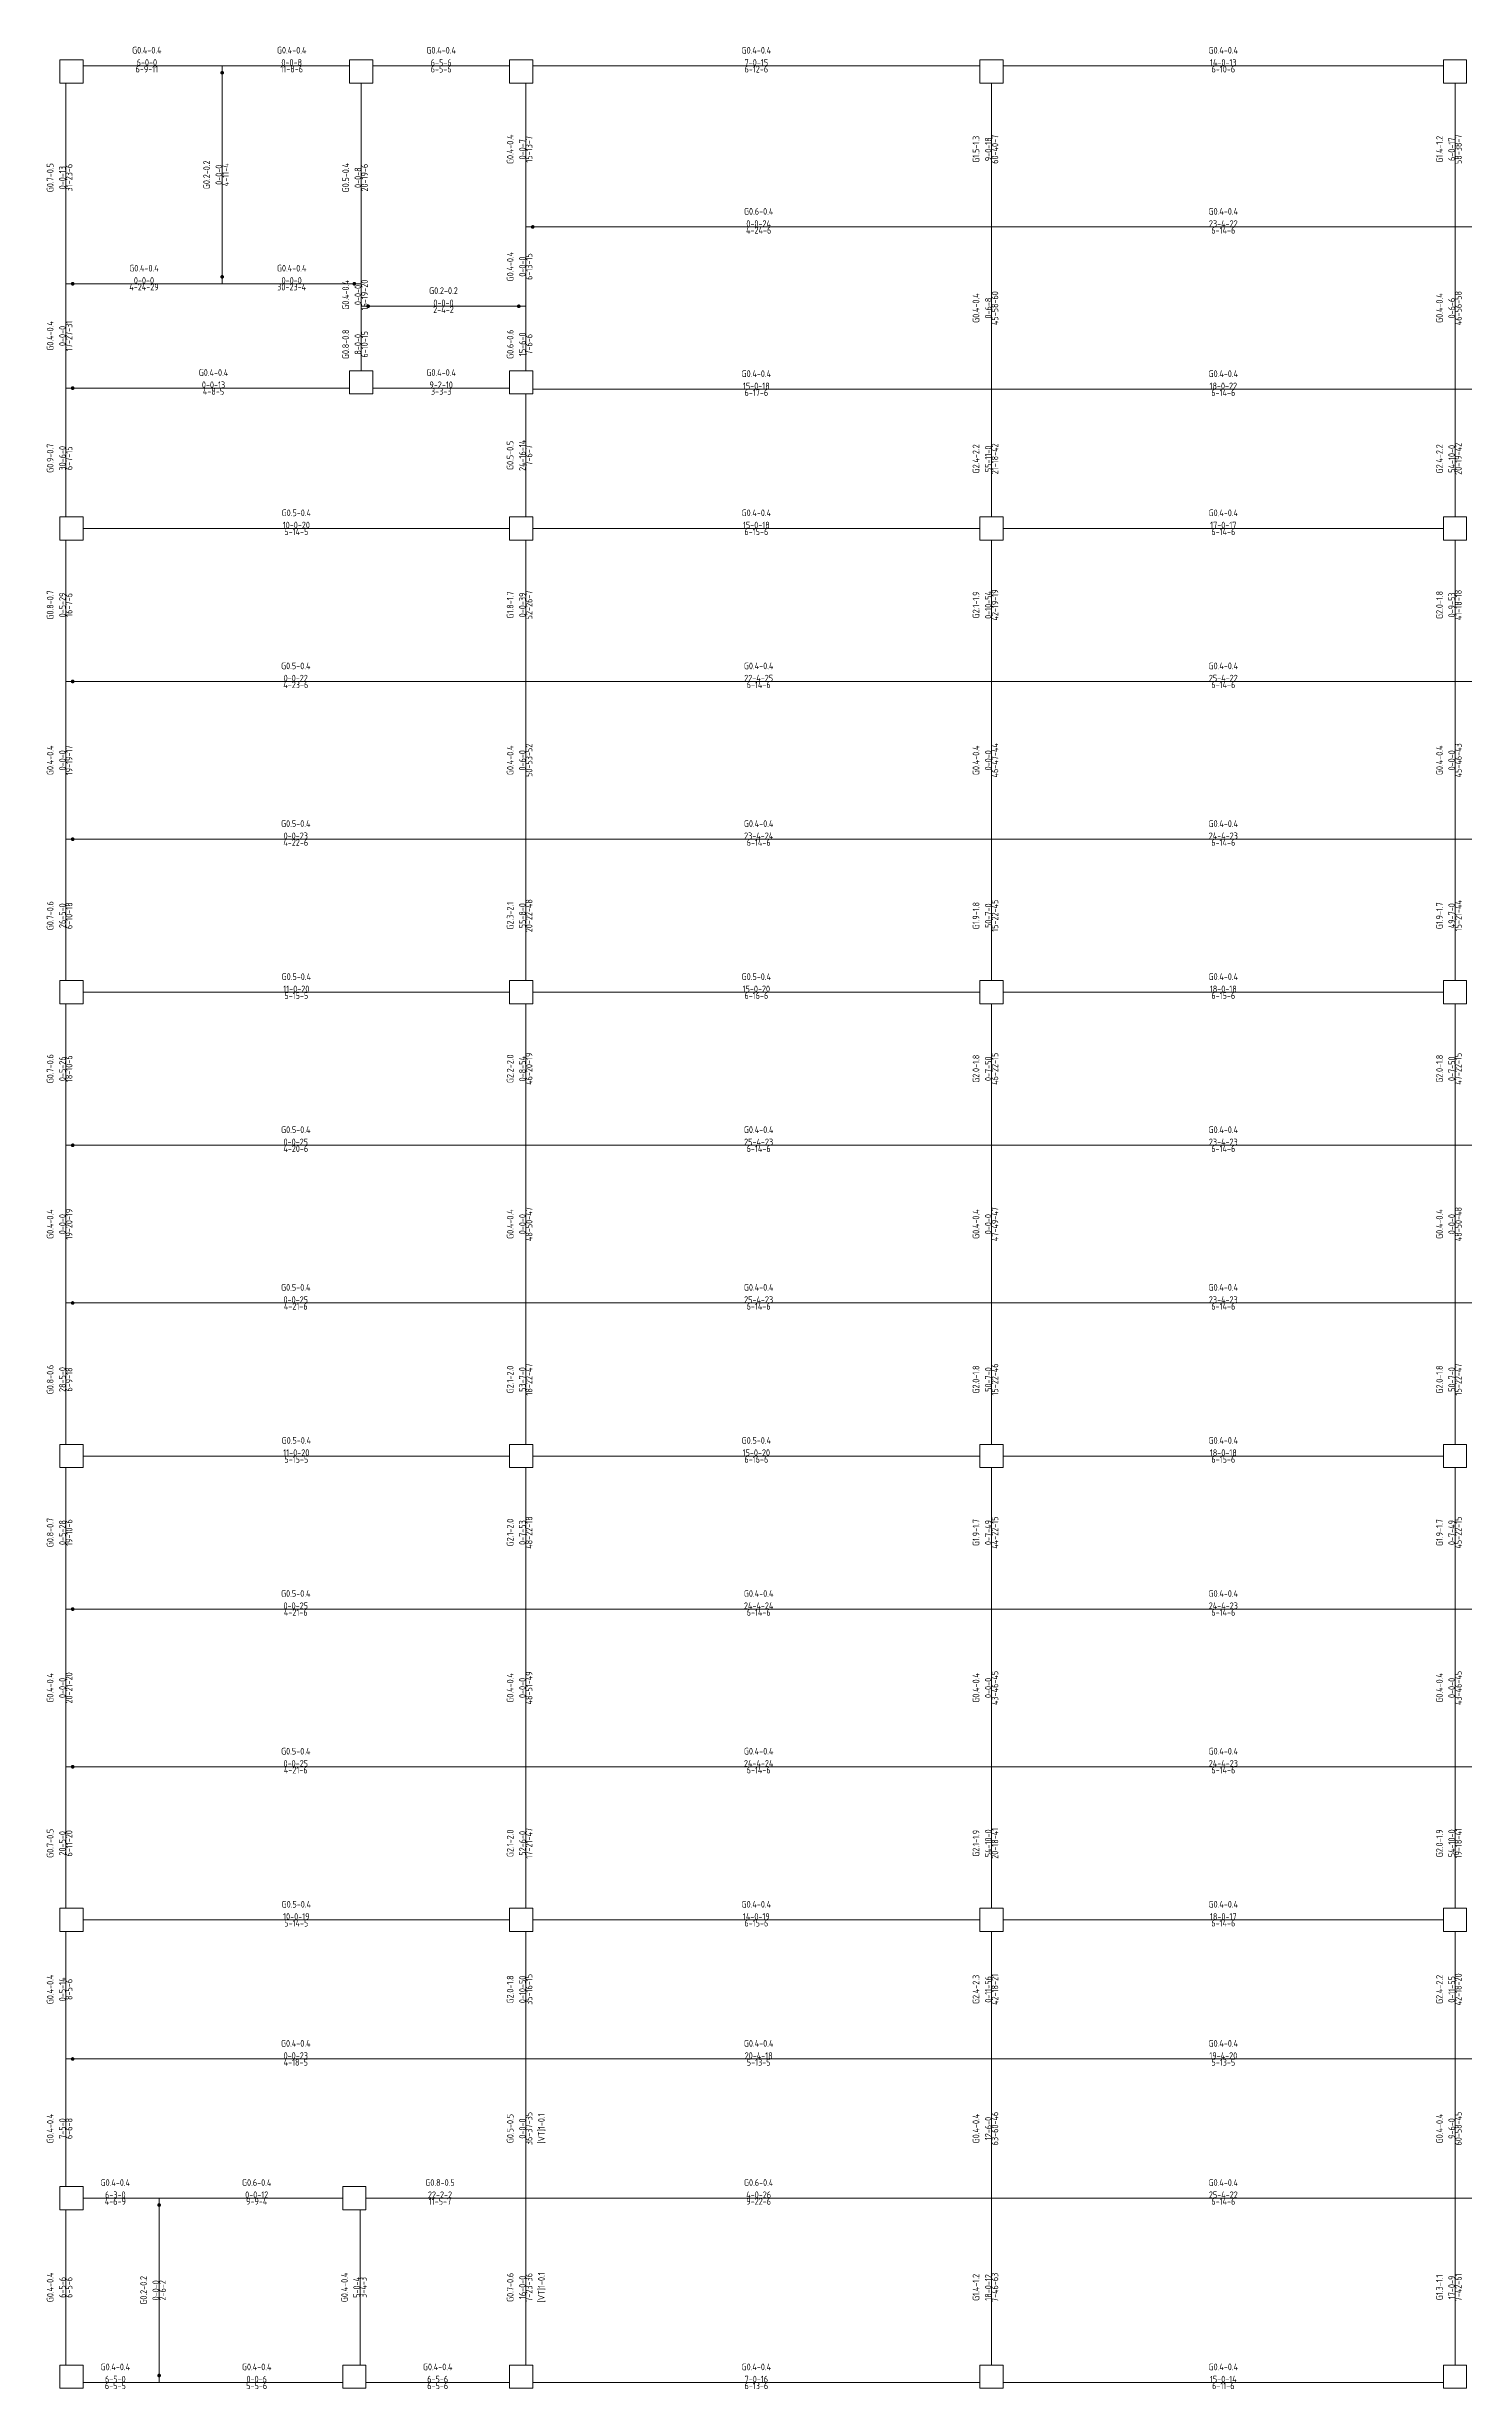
# Model space of a CAD drawing. Extents: x -2331248 to -1198620, y -977263 to -545844.
# Drawn here: x -1567429 to -1536849, y -909994 to -859492 of the extents above; entities that cross this region are included whole.
import ezdxf

# ---------------------------------------------------------------- set-up
doc = ezdxf.new("R2010")
doc.units = 0
doc.header["$LTSCALE"] = 1000
doc.header["$MEASUREMENT"] = 0
doc.layers.get('0').update_dxf_attribs({"linetype": 'CONTINUOUS'})
for name, color, linetype, lineweight in [('15100', 4, 'CONTINUOUS', 18), ('15101', 52, 'CONTINUOUS', 18), ('15220', 11, 'CONTINUOUS', 18)]:
    doc.layers.add(name, color=color, linetype=linetype, lineweight=lineweight)
doc.styles.add('PkpmHz', font='Pkpmeng', dxfattribs={"width": 0.7, "bigfont": 'hztxt'})

# ---------------------------------------------------------------- blocks, each defined once
blk = doc.blocks.new('A$C337D187D')
at = {"layer": '15100', "ltscale": 1000}
for p, q in [((766, 50093), (3766, 50094)), ((3766, 50094), (6516, 50093)), ((7016, 50093), (9966, 50093)), ((10466, 50093), (20116, 50093)), ((20616, 50093), (30116, 50093)), ((391, 45394), (391, 49719)), ((6766, 45394), (6766, 49719)), ((10316, 46619), (10315, 49719)), ((20366, 46619), (20366, 49719)), ((30366, 46619), (30366, 49719)), ((10316, 44909), (10316, 46619)), ((20366, 43119), (20366, 46619)), ((30366, 43119), (30366, 46619)), ((391, 43144), (391, 45394)), ((6766, 44909), (6766, 45394)), ((6766, 43519), (6766, 44909)), ((10315, 43519), (10316, 44909)), ((391, 40369), (391, 43144)), ((7016, 43144), (9966, 43144)), ((10315, 40369), (10315, 43019)), ((20366, 40369), (20366, 43119)), ((30366, 40369), (30366, 43119)), ((766, 40119), (9966, 40119)), ((10466, 40119), (20116, 40119)), ((20616, 40119), (30116, 40119)), ((391, 36819), (391, 39869)), ((10316, 36819), (10315, 39869)), ((20366, 36819), (20366, 39869)), ((30366, 36819), (30366, 39869)), ((391, 33419), (391, 36819)), ((10316, 33419), (10316, 36819)), ((20366, 33419), (20366, 36819)), ((30366, 33419), (30366, 36819)), ((391, 30369), (391, 33419)), ((10315, 30369), (10316, 33419)), ((20366, 30369), (20366, 33419)), ((30366, 30369), (30366, 33419)), ((391, 26819), (391, 29869)), ((766, 30119), (9966, 30119)), ((10316, 26819), (10315, 29869)), ((10466, 30119), (20116, 30119)), ((20366, 26819), (20366, 29869)), ((20616, 30119), (30116, 30119)), ((30366, 26819), (30366, 29869)), ((391, 23419), (391, 26819)), ((10316, 23419), (10316, 26819)), ((20366, 23419), (20366, 26819)), ((30366, 23419), (30366, 26819)), ((391, 20369), (391, 23419)), ((10315, 20369), (10316, 23419)), ((20366, 20369), (20366, 23419)), ((30366, 20369), (30366, 23419)), ((391, 16819), (391, 19869)), ((766, 20119), (9966, 20119)), ((10316, 16819), (10315, 19869)), ((10466, 20119), (20116, 20119)), ((20366, 16819), (20366, 19869)), ((20616, 20119), (30116, 20119)), ((30366, 16819), (30366, 19869)), ((391, 13419), (391, 16819)), ((10316, 13419), (10316, 16819)), ((20366, 13419), (20366, 16819)), ((30366, 13419), (30366, 16819)), ((391, 10369), (391, 13419)), ((10315, 10369), (10316, 13419)), ((20366, 10369), (20366, 13419)), ((30366, 10369), (30366, 13419)), ((766, 10119), (9966, 10119)), ((10466, 10119), (20116, 10119)), ((20616, 10119), (30116, 10119)), ((391, 7119), (391, 9869)), ((10316, 7119), (10315, 9869)), ((20366, 7119), (20366, 9869)), ((30366, 7119), (30366, 9869)), ((391, 4369), (391, 7119)), ((10316, 4119), (10316, 7119)), ((20366, 4119), (20366, 7119)), ((30366, 4119), (30366, 7119)), ((766, 4119), (2406, 4119)), ((2406, 4119), (6366, 4119)), ((10315, 519), (10316, 4119)), ((20366, 519), (20366, 4119)), ((30366, 519), (30366, 4119)), ((391, 519), (391, 3869)), ((6741, 519), (6741, 3869)), ((766, 144), (2406, 144)), ((2406, 144), (6366, 144)), ((6866, 144), (9966, 144)), ((10466, 144), (20116, 144)), ((20616, 144), (30116, 144))]:
    blk.add_line(p, q, dxfattribs=at)
at = {"layer": '15100', "color": 4, "ltscale": 1000}
for p, q in [((3766, 45394), (3766, 50094)), ((10316, 46619), (20366, 46619)), ((20366, 46619), (30366, 46619)), ((30366, 46619), (40366, 46619)), ((391, 45394), (3766, 45394)), ((3766, 45394), (6766, 45394)), ((6766, 44909), (10316, 44909)), ((391, 43144), (6516, 43144)), ((10466, 43119), (20366, 43119)), ((20366, 43119), (30366, 43119)), ((30366, 43119), (40366, 43119)), ((391, 36819), (10316, 36819)), ((10316, 36819), (20366, 36819)), ((20366, 36819), (30366, 36819)), ((30366, 36819), (40366, 36819)), ((391, 33419), (10316, 33419)), ((10316, 33419), (20366, 33419)), ((20366, 33419), (30366, 33419)), ((30366, 33419), (40366, 33419)), ((391, 26819), (10316, 26819)), ((10316, 26819), (20366, 26819)), ((20366, 26819), (30366, 26819)), ((30366, 26819), (40366, 26819)), ((391, 23419), (10316, 23419)), ((10316, 23419), (20366, 23419)), ((20366, 23419), (30366, 23419)), ((30366, 23419), (40366, 23419)), ((391, 16819), (10316, 16819)), ((10316, 16819), (20366, 16819)), ((20366, 16819), (30366, 16819)), ((30366, 16819), (40366, 16819)), ((391, 13419), (10316, 13419)), ((10316, 13419), (20366, 13419)), ((20366, 13419), (30366, 13419)), ((30366, 13419), (40366, 13419)), ((391, 7119), (10316, 7119)), ((10316, 7119), (20366, 7119)), ((20366, 7119), (30366, 7119)), ((30366, 7119), (40366, 7119)), ((2406, 144), (2406, 4119)), ((6866, 4119), (10316, 4119)), ((10316, 4119), (20366, 4119)), ((20366, 4119), (30366, 4119)), ((30366, 4119), (40366, 4119))]:
    blk.add_line(p, q, dxfattribs=at)
at = {"layer": '15100', "color": 1, "ltscale": 1000}
for points in [[(3786, 49944, 40, 40, 1), (3746, 49944, 40, 40, 1)], [(10486, 46619, 40, 40, 1), (10446, 46619, 40, 40, 1)], [(3786, 45544, 40, 40, 1), (3746, 45544, 40, 40, 1)], [(561, 45394, 40, 40, 1), (521, 45394, 40, 40, 1)], [(6636, 45394, 40, 40, 1), (6596, 45394, 40, 40, 1)], [(6936, 44909, 40, 40, 1), (6896, 44909, 40, 40, 1)], [(10186, 44909, 40, 40, 1), (10146, 44909, 40, 40, 1)], [(561, 43144, 40, 40, 1), (521, 43144, 40, 40, 1)], [(561, 36819, 40, 40, 1), (521, 36819, 40, 40, 1)], [(561, 33419, 40, 40, 1), (521, 33419, 40, 40, 1)], [(561, 26819, 40, 40, 1), (521, 26819, 40, 40, 1)], [(561, 23419, 40, 40, 1), (521, 23419, 40, 40, 1)], [(561, 16819, 40, 40, 1), (521, 16819, 40, 40, 1)], [(561, 13419, 40, 40, 1), (521, 13419, 40, 40, 1)], [(561, 7119, 40, 40, 1), (521, 7119, 40, 40, 1)], [(2426, 3969, 40, 40, 1), (2386, 3969, 40, 40, 1)], [(2426, 294, 40, 40, 1), (2386, 294, 40, 40, 1)]]:
    blk.add_lwpolyline(points, format="xyseb", close=True, dxfattribs=at)
at = {"layer": '15101', "linetype": 'Continuous'}
for points in [[(267, 49719), (767, 49719), (767, 50219), (267, 50219)], [(6516, 49719), (7016, 49719), (7016, 50219), (6516, 50219)], [(9966, 49719), (10466, 49719), (10466, 50219), (9966, 50219)], [(20116, 49719), (20616, 49719), (20616, 50219), (20116, 50219)], [(30116, 49719), (30616, 49719), (30616, 50219), (30116, 50219)], [(6516, 43019), (7016, 43019), (7016, 43519), (6516, 43519)], [(9966, 43019), (10466, 43019), (10466, 43519), (9966, 43519)], [(267, 39869), (767, 39869), (767, 40369), (267, 40369)], [(9966, 39869), (10466, 39869), (10466, 40369), (9966, 40369)], [(20116, 39869), (20616, 39869), (20616, 40369), (20116, 40369)], [(30116, 39869), (30616, 39869), (30616, 40369), (30116, 40369)], [(267, 29869), (767, 29869), (767, 30369), (267, 30369)], [(9966, 29869), (10466, 29869), (10466, 30369), (9966, 30369)], [(20116, 29869), (20616, 29869), (20616, 30369), (20116, 30369)], [(30116, 29869), (30616, 29869), (30616, 30369), (30116, 30369)], [(267, 19869), (767, 19869), (767, 20369), (267, 20369)], [(9966, 19869), (10466, 19869), (10466, 20369), (9966, 20369)], [(20116, 19869), (20616, 19869), (20616, 20369), (20116, 20369)], [(30116, 19869), (30616, 19869), (30616, 20369), (30116, 20369)], [(267, 9869), (767, 9869), (767, 10369), (267, 10369)], [(9966, 9869), (10466, 9869), (10466, 10369), (9966, 10369)], [(20116, 9869), (20616, 9869), (20616, 10369), (20116, 10369)], [(30116, 9869), (30616, 9869), (30616, 10369), (30116, 10369)], [(266, 3869), (766, 3869), (766, 4369), (266, 4369)], [(6366, 3869), (6866, 3869), (6866, 4369), (6366, 4369)], [(267, 19), (767, 19), (767, 519), (267, 519)], [(6366, 19), (6866, 19), (6866, 519), (6366, 519)], [(9966, 19), (10466, 19), (10466, 519), (9966, 519)], [(20116, 19), (20616, 19), (20616, 519), (20116, 519)], [(30116, 19), (30616, 19), (30616, 519), (30116, 519)]]:
    blk.add_lwpolyline(points, close=True, dxfattribs=at)
at = {"layer": '15220', "char_height": 144, "line_spacing_factor": 1.1, "style": 'PkpmHz'}
for s, insert, attachment_point, rotation in [('{\\W0.91;\\C4;G0.4-0.4^J0-0-8^J}', (5266, 50094), 8, 359.9809), ('{\\W0.91;\\C4;11-8-6^J}', (5266, 50094), 2, 359.9809), ('{\\W0.91;\\C4;G0.4-0.4^J0-0-7^J}', (10316, 48294), 8, 89.9997), ('{\\W0.91;\\C4;15-13-7^J}', (10316, 48294), 2, 89.9997), ('{\\W0.91;\\C4;G1.5-1.3^J9-0-18^J}', (20366, 48294), 8, 89.9997), ('{\\W0.91;\\C4;60-40-7^J}', (20366, 48294), 2, 89.9997), ('{\\W0.91;\\C4;G1.4-1.2^J6-0-17^J}', (30366, 48294), 8, 89.9997), ('{\\W0.91;\\C4;58-38-7^J}', (30366, 48294), 2, 89.9997), ('{\\W0.91;\\C4;G0.7-0.5^J0-0-13^J}', (391, 47682), 8, 89.9997), ('{\\W0.91;\\C4;G0.2-0.2^J0-0-0^J}', (3766, 47744), 8, 89.9997), ('{\\W0.91;\\C4;4-11-4^J}', (3766, 47744), 2, 89.9997), ('{\\W0.91;\\C4;G0.5-0.4^J0-0-8^J}', (6766, 47682), 8, 89.9997), ('{\\W0.91;\\C4;31-23-6^J}', (391, 47682), 2, 89.9997), ('{\\W0.91;\\C4;20-19-6^J}', (6766, 47682), 2, 89.9997), ('{\\W0.91;\\C4;G0.4-0.4^J0-0-0^J}', (10316, 45764), 8, 89.9997), ('{\\W0.91;\\C4;6-13-15^J}', (10316, 45764), 2, 89.9997), ('{\\W0.91;\\C4;G0.4-0.4^J0-0-0^J}', (6766, 45152), 8, 89.9997), ('{\\W0.91;\\C4;15-19-20^J}', (6766, 45152), 2, 89.9997), ('{\\W0.91;\\C4;G0.4-0.4^J0-6-8^J}', (20366, 44869), 8, 89.9997), ('{\\W0.91;\\C4;45-58-60^J}', (20366, 44869), 2, 89.9997), ('{\\W0.91;\\C4;G0.4-0.4^J0-6-6^J}', (30366, 44869), 8, 89.9997), ('{\\W0.91;\\C4;46-56-58^J}', (30366, 44869), 2, 89.9997), ('{\\W0.91;\\C4;G0.4-0.4^J0-0-0^J}', (391, 44269), 8, 89.9997), ('{\\W0.91;\\C4;17-27-31^J}', (391, 44269), 2, 89.9997), ('{\\W0.91;\\C4;G0.8-0.8^J8-0-0^J}', (6766, 44089), 8, 89.9997), ('{\\W0.91;\\C4;6-10-15^J}', (6766, 44089), 2, 89.9997), ('{\\W0.91;\\C4;G0.6-0.6^J15-6-0^J}', (10316, 44089), 8, 89.9655), ('{\\W0.91;\\C4;7-6-6^J}', (10316, 44089), 2, 89.9655), ('{\\W0.91;\\C4;G0.9-0.7^J30-6-0^J}', (391, 41632), 8, 89.9997), ('{\\W0.91;\\C4;G0.5-0.5^J24-16-14^J}', (10315, 41694), 8, 89.9997), ('{\\W0.91;\\C4;G2.4-2.2^J55-11-0^J}', (20366, 41619), 8, 89.9997), ('{\\W0.91;\\C4;21-18-42^J}', (20366, 41619), 2, 89.9997), ('{\\W0.91;\\C4;G2.4-2.2^J54-10-0^J}', (30366, 41619), 8, 89.9997), ('{\\W0.91;\\C4;20-19-42^J}', (30366, 41619), 2, 89.9997), ('{\\W0.91;\\C4;6-7-15^J}', (391, 41632), 2, 89.9997), ('{\\W0.91;\\C4;7-6-7^J}', (10315, 41694), 2, 89.9997), ('{\\W0.91;\\C4;G0.8-0.7^J0-5-29^J}', (391, 38469), 8, 89.9997), ('{\\W0.91;\\C4;16-7-6^J}', (391, 38469), 2, 89.9997), ('{\\W0.91;\\C4;G1.8-1.7^J0-0-39^J}', (10316, 38469), 8, 89.9997), ('{\\W0.91;\\C4;52-26-7^J}', (10316, 38469), 2, 89.9997), ('{\\W0.91;\\C4;G2.1-1.9^J0-10-54^J}', (20366, 38469), 8, 89.9997), ('{\\W0.91;\\C4;42-19-19^J}', (20366, 38469), 2, 89.9997), ('{\\W0.91;\\C4;G2.0-1.8^J0-9-53^J}', (30366, 38469), 8, 89.9997), ('{\\W0.91;\\C4;41-18-18^J}', (30366, 38469), 2, 89.9997), ('{\\W0.91;\\C4;G0.4-0.4^J0-0-0^J}', (391, 35119), 8, 89.9997), ('{\\W0.91;\\C4;19-19-17^J}', (391, 35119), 2, 89.9997), ('{\\W0.91;\\C4;G0.4-0.4^J0-6-0^J}', (10316, 35119), 8, 89.9997), ('{\\W0.91;\\C4;50-53-52^J}', (10316, 35119), 2, 89.9997), ('{\\W0.91;\\C4;G0.4-0.4^J0-0-0^J}', (20366, 35119), 8, 89.9997), ('{\\W0.91;\\C4;46-47-44^J}', (20366, 35119), 2, 89.9997), ('{\\W0.91;\\C4;G0.4-0.4^J0-0-0^J}', (30366, 35119), 8, 89.9997), ('{\\W0.91;\\C4;45-46-43^J}', (30366, 35119), 2, 89.9997), ('{\\W0.91;\\C4;G0.7-0.6^J26-5-0^J}', (391, 31769), 8, 89.9997), ('{\\W0.91;\\C4;6-10-18^J}', (391, 31769), 2, 89.9997), ('{\\W0.91;\\C4;G2.3-2.1^J55-8-0^J}', (10316, 31769), 8, 89.9997), ('{\\W0.91;\\C4;20-22-48^J}', (10316, 31769), 2, 89.9997), ('{\\W0.91;\\C4;G1.9-1.8^J50-7-0^J}', (20366, 31769), 8, 89.9997), ('{\\W0.91;\\C4;15-22-45^J}', (20366, 31769), 2, 89.9997), ('{\\W0.91;\\C4;G1.9-1.7^J49-7-0^J}', (30366, 31769), 8, 89.9997), ('{\\W0.91;\\C4;15-21-44^J}', (30366, 31769), 2, 89.9997), ('{\\W0.91;\\C4;46-20-19^J}', (10316, 28469), 2, 89.9997), ('{\\W0.91;\\C4;46-22-15^J}', (20366, 28469), 2, 89.9997), ('{\\W0.91;\\C4;47-22-15^J}', (30366, 28469), 2, 89.9997), ('{\\W0.91;\\C4;G0.7-0.6^J0-5-26^J}', (391, 28469), 8, 89.9997), ('{\\W0.91;\\C4;18-10-6^J}', (391, 28469), 2, 89.9997), ('{\\W0.91;\\C4;G2.2-2.0^J0-8-54^J}', (10316, 28469), 8, 89.9997), ('{\\W0.91;\\C4;G2.0-1.8^J0-7-50^J}', (20366, 28469), 8, 89.9997), ('{\\W0.91;\\C4;G2.0-1.8^J0-7-50^J}', (30366, 28469), 8, 89.9997), ('{\\W0.91;\\C4;G0.4-0.4^J0-0-0^J}', (391, 25119), 8, 89.9997), ('{\\W0.91;\\C4;19-20-19^J}', (391, 25119), 2, 89.9997), ('{\\W0.91;\\C4;G0.4-0.4^J0-0-0^J}', (10316, 25119), 8, 89.9997), ('{\\W0.91;\\C4;48-50-47^J}', (10316, 25119), 2, 89.9997), ('{\\W0.91;\\C4;G0.4-0.4^J0-0-0^J}', (20366, 25119), 8, 89.9997), ('{\\W0.91;\\C4;47-49-47^J}', (20366, 25119), 2, 89.9997), ('{\\W0.91;\\C4;G0.4-0.4^J0-0-0^J}', (30366, 25119), 8, 89.9997), ('{\\W0.91;\\C4;48-50-48^J}', (30366, 25119), 2, 89.9997), ('{\\W0.91;\\C4;G0.8-0.6^J28-5-0^J}', (391, 21769), 8, 89.9997), ('{\\W0.91;\\C4;6-9-18^J}', (391, 21769), 2, 89.9997), ('{\\W0.91;\\C4;G2.1-2.0^J53-7-0^J}', (10316, 21769), 8, 89.98), ('{\\W0.91;\\C4;18-22-47^J}', (10316, 21769), 2, 89.98), ('{\\W0.91;\\C4;G2.0-1.8^J50-7-0^J}', (20366, 21769), 8, 89.9997), ('{\\W0.91;\\C4;15-22-46^J}', (20366, 21769), 2, 89.9997), ('{\\W0.91;\\C4;G2.0-1.8^J50-7-0^J}', (30366, 21769), 8, 89.9997), ('{\\W0.91;\\C4;15-22-47^J}', (30366, 21769), 2, 89.9997), ('{\\W0.91;\\C4;G0.8-0.7^J0-5-28^J}', (391, 18469), 8, 89.9997), ('{\\W0.91;\\C4;19-10-6^J}', (391, 18469), 2, 89.9997), ('{\\W0.91;\\C4;G2.1-2.0^J0-7-53^J}', (10316, 18469), 8, 89.9997), ('{\\W0.91;\\C4;48-22-18^J}', (10316, 18469), 2, 89.9997), ('{\\W0.91;\\C4;G1.9-1.7^J0-7-49^J}', (20366, 18469), 8, 89.9997), ('{\\W0.91;\\C4;44-22-15^J}', (20366, 18469), 2, 89.9997), ('{\\W0.91;\\C4;G1.9-1.7^J0-7-49^J}', (30366, 18469), 8, 89.9997), ('{\\W0.91;\\C4;45-22-15^J}', (30366, 18469), 2, 89.9997), ('{\\W0.91;\\C4;G0.4-0.4^J0-0-0^J}', (391, 15119), 8, 89.9997), ('{\\W0.91;\\C4;20-21-20^J}', (391, 15119), 2, 89.9997), ('{\\W0.91;\\C4;G0.4-0.4^J0-0-0^J}', (10316, 15119), 8, 89.9997), ('{\\W0.91;\\C4;48-51-49^J}', (10316, 15119), 2, 89.9997), ('{\\W0.91;\\C4;G0.4-0.4^J0-0-0^J}', (20366, 15119), 8, 89.9997), ('{\\W0.91;\\C4;43-46-45^J}', (20366, 15119), 2, 89.9997), ('{\\W0.91;\\C4;G0.4-0.4^J0-0-0^J}', (30366, 15119), 8, 89.9997), ('{\\W0.91;\\C4;43-46-45^J}', (30366, 15119), 2, 89.9997), ('{\\W0.91;\\C4;G0.7-0.5^J20-5-0^J}', (391, 11769), 8, 89.9997), ('{\\W0.91;\\C4;6-11-20^J}', (391, 11769), 2, 89.9997), ('{\\W0.91;\\C4;G2.1-2.0^J52-6-0^J}', (10316, 11769), 8, 89.9997), ('{\\W0.91;\\C4;17-21-47^J}', (10316, 11769), 2, 89.9997), ('{\\W0.91;\\C4;G2.1-1.9^J54-10-0^J}', (20366, 11769), 8, 89.9997), ('{\\W0.91;\\C4;20-18-41^J}', (20366, 11769), 2, 89.9997), ('{\\W0.91;\\C4;G2.0-1.9^J54-10-0^J}', (30366, 11769), 8, 89.9997), ('{\\W0.91;\\C4;19-18-41^J}', (30366, 11769), 2, 89.9997), ('{\\W0.91;\\C4;G0.4-0.4^J0-5-14^J}', (391, 8619), 8, 89.9997), ('{\\W0.91;\\C4;8-5-6^J}', (391, 8619), 2, 89.9997), ('{\\W0.91;\\C4;G2.0-1.8^J0-10-50^J}', (10316, 8619), 8, 90.0194), ('{\\W0.91;\\C4;35-16-15^J}', (10316, 8619), 2, 90.0194), ('{\\W0.91;\\C4;G2.4-2.3^J0-11-56^J}', (20366, 8619), 8, 89.9997), ('{\\W0.91;\\C4;42-18-21^J}', (20366, 8619), 2, 89.9997), ('{\\W0.91;\\C4;G2.4-2.2^J0-11-55^J}', (30366, 8619), 8, 89.9997), ('{\\W0.91;\\C4;42-18-20^J}', (30366, 8619), 2, 89.9997), ('{\\W0.91;\\C4;G0.4-0.4^J7-5-0^J}', (391, 5619), 8, 89.9997), ('{\\W0.91;\\C4;6-6-8^J}', (391, 5619), 2, 89.9997), ('{\\W0.91;\\C4;G0.5-0.5^J0-0-0^J}', (10316, 5619), 8, 89.9997), ('{\\W0.91;\\C4;36-37-35^J[VT]1-0.1^J}', (10316, 5619), 2, 89.9997), ('{\\W0.91;\\C4;G0.4-0.4^J12-6-0^J}', (20366, 5619), 8, 89.9997), ('{\\W0.91;\\C4;63-60-46^J}', (20366, 5619), 2, 89.9997), ('{\\W0.91;\\C4;G0.4-0.4^J9-6-0^J}', (30366, 5619), 8, 89.9997), ('{\\W0.91;\\C4;60-58-45^J}', (30366, 5619), 2, 89.9997), ('{\\W0.91;\\C4;G0.4-0.4^J6-5-6^J}', (391, 2194), 8, 89.9997), ('{\\W0.91;\\C4;6-5-6^J}', (391, 2194), 2, 89.9997), ('{\\W0.91;\\C4;G0.2-0.2^J0-0-0^J}', (2406, 2131), 8, 89.9997), ('{\\W0.91;\\C4;2-6-2^J}', (2406, 2131), 2, 89.9997), ('{\\W0.91;\\C4;G0.4-0.4^J5-0-4^J}', (6741, 2194), 8, 89.9997), ('{\\W0.91;\\C4;3-4-3^J}', (6741, 2194), 2, 89.9997), ('{\\W0.91;\\C4;G0.7-0.6^J16-0-0^J}', (10316, 2194), 8, 89.9997), ('{\\W0.91;\\C4;7-23-36^J[VT]1-0.1^J}', (10316, 2194), 2, 89.9997), ('{\\W0.91;\\C4;G1.4-1.2^J18-0-12^J}', (20366, 2194), 8, 89.9997), ('{\\W0.91;\\C4;7-46-63^J}', (20366, 2194), 2, 89.9997), ('{\\W0.91;\\C4;G1.3-1.1^J17-0-9^J}', (30366, 2194), 8, 89.9997), ('{\\W0.91;\\C4;7-42-61^J}', (30366, 2194), 2, 89.9997)]:
    blk.add_mtext(s, dxfattribs=dict(at, insert=insert, attachment_point=attachment_point, rotation=rotation))
for s, insert, attachment_point in [('{\\W0.91;\\C4;G0.4-0.4^J6-0-0^J}', (2141, 50094), 8), ('{\\W0.91;\\C4;6-9-11^J}', (2141, 50094), 2), ('{\\W0.91;\\C4;G0.4-0.4^J6-5-6^J}', (8491, 50093), 8), ('{\\W0.91;\\C4;6-5-6^J}', (8491, 50093), 2), ('{\\W0.91;\\C4;G0.4-0.4^J7-0-15^J}', (15291, 50093), 8), ('{\\W0.91;\\C4;6-12-6^J}', (15291, 50093), 2), ('{\\W0.91;\\C4;G0.4-0.4^J14-0-13^J}', (25366, 50093), 8), ('{\\W0.91;\\C4;6-10-6^J}', (25366, 50093), 2), ('{\\W0.91;\\C4;G0.6-0.4^J0-0-24^J}', (15341, 46619), 8), ('{\\W0.91;\\C4;G0.4-0.4^J23-4-22^J}', (25366, 46619), 8), ('{\\W0.91;\\C4;4-24-6^J}', (15341, 46619), 2), ('{\\W0.91;\\C4;6-14-6^J}', (25366, 46619), 2), ('{\\W0.91;\\C4;G0.4-0.4^J0-0-0^J}', (2079, 45394), 8), ('{\\W0.91;\\C4;G0.4-0.4^J0-0-0^J}', (5266, 45394), 8), ('{\\W0.91;\\C4;4-24-29^J}', (2079, 45394), 2), ('{\\W0.91;\\C4;30-23-4^J}', (5266, 45394), 2), ('{\\W0.91;\\C4;G0.2-0.2^J0-0-0^J}', (8541, 44909), 8), ('{\\W0.91;\\C4;2-4-2^J}', (8541, 44909), 2), ('{\\W0.91;\\C4;G0.4-0.4^J0-0-13^J}', (3579, 43144), 8), ('{\\W0.91;\\C4;G0.4-0.4^J9-2-10^J}', (8491, 43144), 8), ('{\\W0.91;\\C4;G0.4-0.4^J15-0-18^J}', (15291, 43119), 8), ('{\\W0.91;\\C4;G0.4-0.4^J18-0-22^J}', (25366, 43119), 8), ('{\\W0.91;\\C4;4-8-5^J}', (3579, 43144), 2), ('{\\W0.91;\\C4;3-3-3^J}', (8491, 43144), 2), ('{\\W0.91;\\C4;6-17-6^J}', (15291, 43119), 2), ('{\\W0.91;\\C4;6-14-6^J}', (25366, 43119), 2), ('{\\W0.91;\\C4;G0.5-0.4^J10-0-20^J}', (5366, 40119), 8), ('{\\W0.91;\\C4;G0.4-0.4^J15-0-18^J}', (15291, 40119), 8), ('{\\W0.91;\\C4;G0.4-0.4^J17-0-17^J}', (25366, 40119), 8), ('{\\W0.91;\\C4;5-14-5^J}', (5366, 40119), 2), ('{\\W0.91;\\C4;6-15-6^J}', (15291, 40119), 2), ('{\\W0.91;\\C4;6-14-6^J}', (25366, 40119), 2), ('{\\W0.91;\\C4;G0.5-0.4^J0-0-22^J}', (5354, 36819), 8), ('{\\W0.91;\\C4;G0.4-0.4^J22-4-25^J}', (15341, 36819), 8), ('{\\W0.91;\\C4;G0.4-0.4^J25-4-22^J}', (25366, 36819), 8), ('{\\W0.91;\\C4;4-23-6^J}', (5354, 36819), 2), ('{\\W0.91;\\C4;6-14-6^J}', (15341, 36819), 2), ('{\\W0.91;\\C4;6-14-6^J}', (25366, 36819), 2), ('{\\W0.91;\\C4;G0.5-0.4^J0-0-23^J}', (5354, 33419), 8), ('{\\W0.91;\\C4;4-22-6^J}', (5354, 33419), 2), ('{\\W0.91;\\C4;G0.4-0.4^J23-4-24^J}', (15341, 33419), 8), ('{\\W0.91;\\C4;6-14-6^J}', (15341, 33419), 2), ('{\\W0.91;\\C4;G0.4-0.4^J24-4-23^J}', (25366, 33419), 8), ('{\\W0.91;\\C4;6-14-6^J}', (25366, 33419), 2), ('{\\W0.91;\\C4;G0.5-0.4^J11-0-20^J}', (5366, 30119), 8), ('{\\W0.91;\\C4;G0.5-0.4^J15-0-20^J}', (15291, 30119), 8), ('{\\W0.91;\\C4;G0.4-0.4^J18-0-18^J}', (25366, 30119), 8), ('{\\W0.91;\\C4;5-15-5^J}', (5366, 30119), 2), ('{\\W0.91;\\C4;6-16-6^J}', (15291, 30119), 2), ('{\\W0.91;\\C4;6-15-6^J}', (25366, 30119), 2), ('{\\W0.91;\\C4;G0.5-0.4^J0-0-25^J}', (5354, 26819), 8), ('{\\W0.91;\\C4;4-20-6^J}', (5354, 26819), 2), ('{\\W0.91;\\C4;G0.4-0.4^J25-4-23^J}', (15341, 26819), 8), ('{\\W0.91;\\C4;6-14-6^J}', (15341, 26819), 2), ('{\\W0.91;\\C4;G0.4-0.4^J23-4-23^J}', (25366, 26819), 8), ('{\\W0.91;\\C4;6-14-6^J}', (25366, 26819), 2), ('{\\W0.91;\\C4;G0.5-0.4^J0-0-25^J}', (5354, 23419), 8), ('{\\W0.91;\\C4;G0.4-0.4^J25-4-23^J}', (15341, 23419), 8), ('{\\W0.91;\\C4;G0.4-0.4^J23-4-23^J}', (25366, 23419), 8), ('{\\W0.91;\\C4;4-21-6^J}', (5354, 23419), 2), ('{\\W0.91;\\C4;6-14-6^J}', (15341, 23419), 2), ('{\\W0.91;\\C4;6-14-6^J}', (25366, 23419), 2), ('{\\W0.91;\\C4;G0.5-0.4^J11-0-20^J}', (5366, 20119), 8), ('{\\W0.91;\\C4;G0.5-0.4^J15-0-20^J}', (15291, 20119), 8), ('{\\W0.91;\\C4;G0.4-0.4^J18-0-18^J}', (25366, 20119), 8), ('{\\W0.91;\\C4;5-15-5^J}', (5366, 20119), 2), ('{\\W0.91;\\C4;6-16-6^J}', (15291, 20119), 2), ('{\\W0.91;\\C4;6-15-6^J}', (25366, 20119), 2), ('{\\W0.91;\\C4;G0.5-0.4^J0-0-25^J}', (5354, 16819), 8), ('{\\W0.91;\\C4;G0.4-0.4^J24-4-24^J}', (15341, 16819), 8), ('{\\W0.91;\\C4;G0.4-0.4^J24-4-23^J}', (25366, 16819), 8), ('{\\W0.91;\\C4;4-21-6^J}', (5354, 16819), 2), ('{\\W0.91;\\C4;6-14-6^J}', (15341, 16819), 2), ('{\\W0.91;\\C4;6-14-6^J}', (25366, 16819), 2), ('{\\W0.91;\\C4;G0.5-0.4^J0-0-25^J}', (5354, 13419), 8), ('{\\W0.91;\\C4;G0.4-0.4^J24-4-24^J}', (15341, 13419), 8), ('{\\W0.91;\\C4;G0.4-0.4^J24-4-23^J}', (25366, 13419), 8), ('{\\W0.91;\\C4;4-21-6^J}', (5354, 13419), 2), ('{\\W0.91;\\C4;6-14-6^J}', (15341, 13419), 2), ('{\\W0.91;\\C4;6-14-6^J}', (25366, 13419), 2), ('{\\W0.91;\\C4;G0.5-0.4^J10-0-19^J}', (5366, 10119), 8), ('{\\W0.91;\\C4;5-14-5^J}', (5366, 10119), 2), ('{\\W0.91;\\C4;G0.4-0.4^J14-0-19^J}', (15291, 10119), 8), ('{\\W0.91;\\C4;6-15-6^J}', (15291, 10119), 2), ('{\\W0.91;\\C4;G0.4-0.4^J18-0-17^J}', (25366, 10119), 8), ('{\\W0.91;\\C4;6-14-6^J}', (25366, 10119), 2), ('{\\W0.91;\\C4;G0.4-0.4^J0-0-23^J}', (5354, 7119), 8), ('{\\W0.91;\\C4;4-18-5^J}', (5354, 7119), 2), ('{\\W0.91;\\C4;G0.4-0.4^J20-4-18^J}', (15341, 7119), 8), ('{\\W0.91;\\C4;5-13-5^J}', (15341, 7119), 2), ('{\\W0.91;\\C4;G0.4-0.4^J19-4-20^J}', (25366, 7119), 8), ('{\\W0.91;\\C4;5-13-5^J}', (25366, 7119), 2), ('{\\W0.91;\\C4;G0.4-0.4^J6-3-0^J}', (1461, 4119), 8), ('{\\W0.91;\\C4;4-6-9^J}', (1461, 4119), 2), ('{\\W0.91;\\C4;G0.6-0.4^J0-0-12^J}', (4511, 4119), 8), ('{\\W0.91;\\C4;9-9-4^J}', (4511, 4119), 2), ('{\\W0.91;\\C4;G0.8-0.5^J22-2-2^J}', (8466, 4119), 8), ('{\\W0.91;\\C4;11-5-7^J}', (8466, 4119), 2), ('{\\W0.91;\\C4;G0.6-0.4^J4-0-26^J}', (15341, 4119), 8), ('{\\W0.91;\\C4;9-22-6^J}', (15341, 4119), 2), ('{\\W0.91;\\C4;G0.4-0.4^J25-4-22^J}', (25366, 4119), 8), ('{\\W0.91;\\C4;6-14-6^J}', (25366, 4119), 2), ('{\\W0.91;\\C4;G0.4-0.4^J6-5-0^J}', (1461, 144), 8), ('{\\W0.91;\\C4;G0.4-0.4^J0-0-6^J}', (4511, 144), 8), ('{\\W0.91;\\C4;G0.4-0.4^J6-5-6^J}', (8416, 144), 8), ('{\\W0.91;\\C4;G0.4-0.4^J7-0-16^J}', (15291, 144), 8), ('{\\W0.91;\\C4;G0.4-0.4^J15-0-14^J}', (25366, 144), 8), ('{\\W0.91;\\C4;6-5-5^J}', (1461, 144), 2), ('{\\W0.91;\\C4;5-5-6^J}', (4511, 144), 2), ('{\\W0.91;\\C4;6-5-6^J}', (8416, 144), 2), ('{\\W0.91;\\C4;6-13-6^J}', (15291, 144), 2), ('{\\W0.91;\\C4;6-11-6^J}', (25366, 144), 2)]:
    blk.add_mtext(s, dxfattribs=dict(at, insert=insert, attachment_point=attachment_point))

msp = doc.modelspace()

# ---------------------------------------------------------------- block references
msp.add_blockref('A$C337D187D', (-1567412, -909994))

doc.saveas('drawing.dxf')
